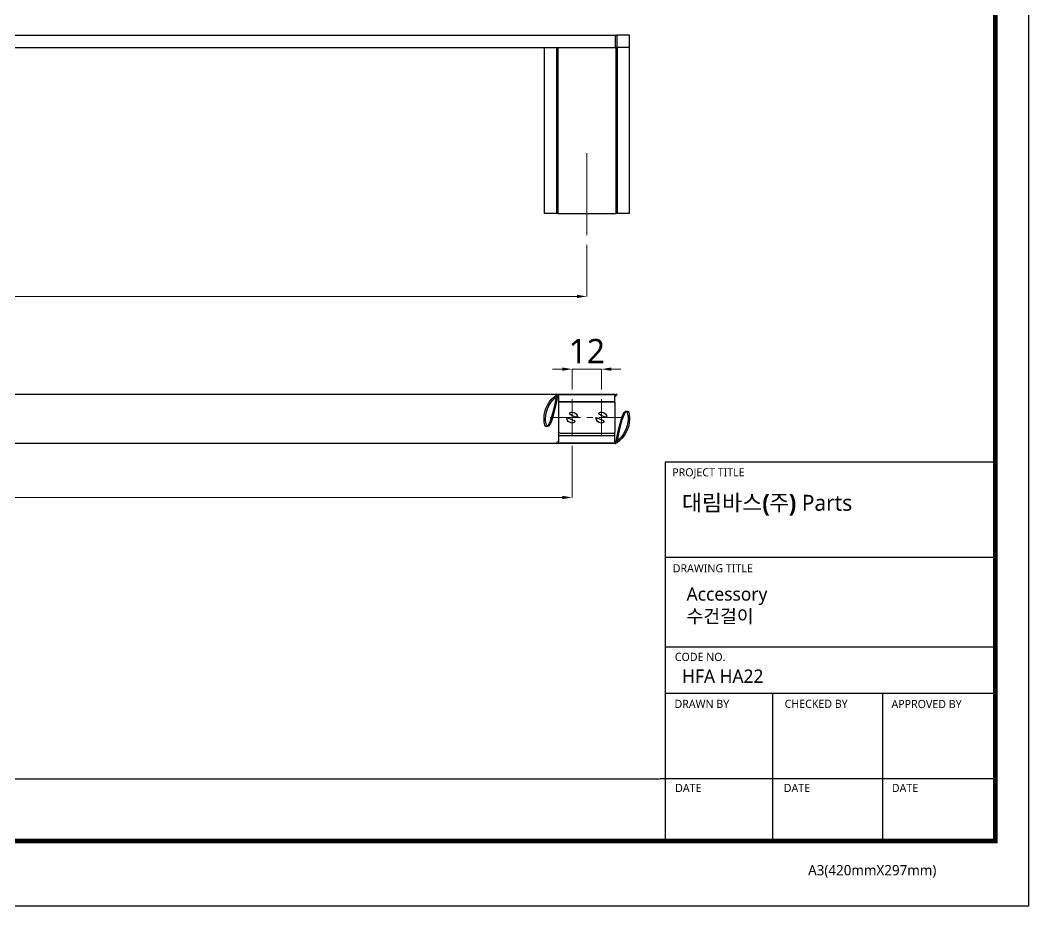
# Model space of a CAD drawing. Extents: x 16296677861 to 16296678707, y -37409618711 to -37409618091.
# Drawn here: x 16296678294 to 16296678707.2, y -37409618711.4 to -37409618348.7 of the extents above; entities that cross this region are included whole.
import ezdxf

# ---------------------------------------------------------------- set-up
doc = ezdxf.new("R2010")
doc.units = 0
doc.header["$LTSCALE"] = 10
doc.header["$MEASUREMENT"] = 0
doc.header["$PDMODE"] = 3
doc.header["$PDSIZE"] = -10
doc.linetypes.add('CENTER', pattern=[2, 1.25, -0.25, 0.25, -0.25])
doc.layers.get('0').update_dxf_attribs({"linetype": 'CONTINUOUS'})
doc.layers.get('DEFPOINTS').update_dxf_attribs({"linetype": 'CONTINUOUS'})
doc.layers.add('1', color=7, linetype='CONTINUOUS')
doc.styles.add('Daelim Dimension', font='NanumGothic.ttf')
doc.dimstyles.new('DEFAULT', dxfattribs={"dimscale": 2, "dimtxt": 2, "dimasz": 2, "dimexe": 0, "dimexo": 2, "dimgap": 1, "dimtad": 1, "dimdec": 1, "dimzin": 9, "dimdsep": 46, "dimtxsty": 'Daelim Dimension', "dimcen": 0.5, "dimclrd": 252, "dimclre": 252, "dimclrt": 3, "dimadec": 1, "dimazin": 0, "dimtfac": 1, "dimtdec": 1, "dimtix": 1, "dimtmove": 0, "dimatfit": 3, "dimfxl": 1, "dimtolj": 1, "dimtzin": 1, "dimlwd": 9, "dimlwe": 9, "dimarcsym": 0})

# ---------------------------------------------------------------- blocks, each defined once
blk = doc.blocks.new('*D9')
at = {"color": 5, "lineweight": 9, "ltscale": 0.5, "transparency": 16777216}
for p, q in [((16296677926.123249, -37409618440.699913), (16296677926.123249, -37409618461.8423)), ((16296678526.123249, -37409618440.699913), (16296678526.123249, -37409618461.8423)), ((16296677930.123249, -37409618461.8423), (16296678522.123249, -37409618461.8423))]:
    blk.add_line(p, q, dxfattribs=at)
at = {"color": 5, "ltscale": 0.5, "transparency": 16777216}
for points in [[(16296677930.123249, -37409618461.175636), (16296677930.123249, -37409618462.508957), (16296677926.123249, -37409618461.8423)], [(16296678522.123249, -37409618461.175636), (16296678522.123249, -37409618462.508957), (16296678526.123249, -37409618461.8423)]]:
    blk.add_solid(points, dxfattribs=at)
at = {"layer": 'DEFPOINTS', "color": 0, "ltscale": 0.5, "transparency": 16777216}
for p in [(16296677926.123249, -37409618436.699913), (16296678526.123249, -37409618436.699913), (16296678526.123249, -37409618461.8423)]:
    blk.add_point(p, dxfattribs=at)
at = {"color": 7, "ltscale": 0.5, "transparency": 16777216, "insert": (16296678226.123249, -37409618454.398811), "char_height": 10, "attachment_point": 5, "style": 'Daelim Dimension'}
blk.add_mtext('\\A1;600', dxfattribs=at)
blk = doc.blocks.new('*D10')
at = {"color": 5, "lineweight": 9, "ltscale": 0.5, "transparency": 16777216}
for p, q in [((16296678516.123249, -37409618491.633278), (16296678512.123249, -37409618491.633278)), ((16296678520.123249, -37409618499.962631), (16296678520.123249, -37409618491.633278)), ((16296678532.123249, -37409618491.633278), (16296678520.123249, -37409618491.633278)), ((16296678532.123249, -37409618499.962631), (16296678532.123249, -37409618491.633278)), ((16296678536.123249, -37409618491.633278), (16296678540.123249, -37409618491.633278))]:
    blk.add_line(p, q, dxfattribs=at)
at = {"color": 5, "ltscale": 0.5, "transparency": 16777216}
for points in [[(16296678516.123249, -37409618490.966614), (16296678516.123249, -37409618492.299942), (16296678520.123249, -37409618491.633278)], [(16296678536.123249, -37409618490.966614), (16296678536.123249, -37409618492.299942), (16296678532.123249, -37409618491.633278)]]:
    blk.add_solid(points, dxfattribs=at)
at = {"layer": 'DEFPOINTS', "color": 0, "ltscale": 0.5, "transparency": 16777216}
for p in [(16296678520.123249, -37409618491.633278), (16296678520.123249, -37409618503.962631), (16296678532.123249, -37409618503.962631)]:
    blk.add_point(p, dxfattribs=at)
at = {"color": 7, "ltscale": 0.5, "transparency": 16777216, "insert": (16296678526.123249, -37409618484.239861), "char_height": 10, "attachment_point": 5, "style": 'Daelim Dimension'}
blk.add_mtext('\\A1;12', dxfattribs=at)
blk = doc.blocks.new('*D16')
at = {"color": 5, "lineweight": 9, "ltscale": 0.5, "transparency": 16777216}
for p, q in [((16296677932.12, -37409618522.97), (16296677932.12, -37409618544.18)), ((16296678520.12, -37409618522.97), (16296678520.12, -37409618544.18)), ((16296677936.12, -37409618544.18), (16296678516.12, -37409618544.18))]:
    blk.add_line(p, q, dxfattribs=at)
at = {"color": 5, "ltscale": 0.5, "transparency": 16777216}
for points in [[(16296677936.12, -37409618543.51), (16296677936.12, -37409618544.85), (16296677932.12, -37409618544.18)], [(16296678516.12, -37409618543.51), (16296678516.12, -37409618544.85), (16296678520.12, -37409618544.18)]]:
    blk.add_solid(points, dxfattribs=at)
at = {"layer": 'DEFPOINTS', "color": 0, "ltscale": 0.5, "transparency": 16777216}
for p in [(16296677932.12, -37409618518.97), (16296678520.12, -37409618518.97), (16296678520.12, -37409618544.18)]:
    blk.add_point(p, dxfattribs=at)
at = {"color": 7, "ltscale": 0.5, "transparency": 16777216, "insert": (16296678226.12, -37409618536.74), "char_height": 10, "attachment_point": 5, "style": 'Daelim Dimension'}
blk.add_mtext('\\A1;588', dxfattribs=at)

msp = doc.modelspace()

# ---------------------------------------------------------------- linework, layer by layer
at = {"color": 1, "linetype": 'CENTER', "lineweight": 0}
for p, q in [((16296678526.123249, -37409618436.699913), (16296678526.123249, -37409618403.226562)), ((16296678520.123249, -37409618518.968582), (16296678520.123249, -37409618503.962631)), ((16296678532.123249, -37409618518.968582), (16296678532.123249, -37409618503.962631)), ((16296678511.075081, -37409618511.465607), (16296678541.171419, -37409618511.465607))]:
    msp.add_line(p, q, dxfattribs=at)
at = {"color": 5, "ltscale": 40}
for p, q in [((16296678693.508949, -37409618529.663437), (16296678558.25293, -37409618529.663437)), ((16296678693.508949, -37409618568.758347), (16296678558.25293, -37409618568.758347)), ((16296678693.508949, -37409618568.758347), (16296678558.25293, -37409618568.758347)), ((16296678693.508949, -37409618605.534943), (16296678558.25293, -37409618605.534943)), ((16296678693.508949, -37409618605.534943), (16296678558.25293, -37409618605.534943)), ((16296678693.508949, -37409618624.502792), (16296678558.25293, -37409618624.502792)), ((16296678693.508949, -37409618624.502792), (16296678558.25293, -37409618624.502792)), ((16296678602.185261, -37409618624.502792), (16296678602.185261, -37409618684.883873)), ((16296678647.27257, -37409618624.502792), (16296678647.27257, -37409618684.883873)), ((16296678693.508949, -37409618659.382622), (16296678556.115021, -37409618659.382622)), ((16296678693.508949, -37409618659.382622), (16296678559.306709, -37409618659.382622)), ((16296678693.508949, -37409618684.883873), (16296678577.594179, -37409618684.883873))]:
    msp.add_line(p, q, dxfattribs=at)
at = {"color": 5, "ltscale": 0.5}
msp.add_line((16296678558.25293, -37409618529.663437), (16296678558.25293, -37409618685.702011), dxfattribs=at)
at = {"color": 5}
msp.add_line((16296677874.508801, -37409618659.479347), (16296678555.952271, -37409618659.479347), dxfattribs=at)
at = {"ltscale": 0.5}
msp.add_lwpolyline([(16296677860.90015, -37409618711.43631), (16296678707.20015, -37409618711.43631), (16296678707.20015, -37409618091.336311), (16296677860.90015, -37409618091.336311)], close=True, dxfattribs=at)
at = {"color": 5, "linetype": 'ByBlock', "lineweight": 200, "const_width": 1.95}
msp.add_lwpolyline([(16296677874.508801, -37409618684.884178), (16296678693.508801, -37409618684.884178), (16296678693.508801, -37409618105.734177), (16296677874.508801, -37409618105.734177)], close=True, dxfattribs=at)
at = {"layer": '1', "color": 7, "linetype": 'Continuous'}
for p, q in [((16296677914.443451, -37409618354.89785), (16296678537.803061, -37409618354.89785)), ((16296678537.803061, -37409618354.89785), (16296678538.364861, -37409618354.89785)), ((16296678537.803061, -37409618354.89785), (16296678537.803061, -37409618359.89785)), ((16296678543.623249, -37409618354.89785), (16296678538.364861, -37409618354.89785)), ((16296678538.364861, -37409618354.89785), (16296678538.364861, -37409618359.89785)), ((16296678543.623249, -37409618359.89785), (16296678543.623249, -37409618354.89785)), ((16296677914.443451, -37409618359.89785), (16296678537.803061, -37409618359.89785)), ((16296678508.623249, -37409618359.89785), (16296678508.623249, -37409618427.89785)), ((16296678513.72374, -37409618359.89785), (16296678513.72374, -37409618427.89785)), ((16296678514.2987, -37409618359.89785), (16296678514.2987, -37409618427.89785)), ((16296678538.364861, -37409618359.89785), (16296678537.803061, -37409618359.89785)), ((16296678537.947809, -37409618359.89785), (16296678537.947809, -37409618427.89785)), ((16296678543.623249, -37409618359.89785), (16296678538.364861, -37409618359.89785)), ((16296678543.623249, -37409618359.89785), (16296678538.52277, -37409618359.89785)), ((16296678538.52277, -37409618359.89785), (16296678538.52277, -37409618427.89785)), ((16296678543.623249, -37409618427.89785), (16296678543.623249, -37409618359.89785)), ((16296678513.72374, -37409618427.89785), (16296678508.623249, -37409618427.89785)), ((16296678514.2987, -37409618427.89785), (16296678513.72374, -37409618427.89785)), ((16296678514.2987, -37409618427.89785), (16296678537.947809, -37409618427.89785)), ((16296678538.52277, -37409618427.89785), (16296678537.947809, -37409618427.89785)), ((16296678543.623249, -37409618427.89785), (16296678538.52277, -37409618427.89785)), ((16296677914.443451, -37409618501.865608), (16296678537.803061, -37409618501.865608)), ((16296678514.2987, -37409618501.965607), (16296678537.947809, -37409618501.965607)), ((16296678514.2987, -37409618502.565613), (16296678514.623249, -37409618502.565613)), ((16296678514.623249, -37409618504.965607), (16296678514.623249, -37409618502.565613)), ((16296678514.623249, -37409618505.465668), (16296678514.623249, -37409618504.965607)), ((16296678537.623249, -37409618504.965607), (16296678514.623249, -37409618504.965607)), ((16296678514.623249, -37409618517.465607), (16296678514.623249, -37409618505.465607)), ((16296678515.123249, -37409618504.965607), (16296678537.123249, -37409618504.965607)), ((16296678537.623249, -37409618504.965607), (16296678537.623249, -37409618502.565613)), ((16296678537.623249, -37409618502.565613), (16296678537.947809, -37409618502.565613)), ((16296678537.623249, -37409618505.465668), (16296678537.623249, -37409618504.965607)), ((16296678537.623249, -37409618505.465607), (16296678537.623249, -37409618517.465607)), ((16296678514.623249, -37409618518.965607), (16296678514.623249, -37409618517.465424)), ((16296678537.123249, -37409618517.965607), (16296678515.123249, -37409618517.965607)), ((16296678537.623249, -37409618518.965607), (16296678537.623249, -37409618517.465424)), ((16296678537.803061, -37409618522.065613), (16296677914.443451, -37409618522.065613)), ((16296678514.623249, -37409618521.365608), (16296678514.2987, -37409618521.365608)), ((16296678537.947809, -37409618521.965607), (16296678514.2987, -37409618521.965607)), ((16296678537.623249, -37409618518.965607), (16296678514.623249, -37409618518.965607)), ((16296678514.623249, -37409618521.365608), (16296678514.623249, -37409618518.965607)), ((16296678537.623249, -37409618521.365608), (16296678537.623249, -37409618518.965607)), ((16296678537.947809, -37409618521.365608), (16296678537.623249, -37409618521.365608))]:
    msp.add_line(p, q, dxfattribs=at)
for points in [[(16296678522.27564, -37409618510.835663, 0), (16296678521.9035, -37409618511.480629, 0), (16296678521.623249, -37409618511.965607, 0)], [(16296678521.623249, -37409618511.965607, 0), (16296678521.844681, -37409618512.348793, 0), (16296678522.023411, -37409618512.658241, 0)], [(16296678530.623249, -37409618511.965607, 0), (16296678530.263691, -37409618511.343292, 0), (16296678529.968981, -37409618510.832397, 0)], [(16296678530.223841, -37409618512.656952, 0), (16296678530.450171, -37409618512.26516, 0), (16296678530.623249, -37409618511.965607, 0)]]:
    msp.add_polyline3d(points, dxfattribs=at)
for centre, radius, start, end in [((16296678520.623249, -37409618511.965607), 12, 125.09669643, 234.90330357), ((16296678520.623249, -37409618511.965607), 11.4, 125.09669643, 234.90330357), ((16296678514.2987, -37409618502.965607), 1, 90, 125.09669643), ((16296678514.2987, -37409618502.965607), 0.4, 90, 125.09669643), ((16296678515.123249, -37409618505.465607), 0.5, 90, 180), ((16296678537.123249, -37409618505.465607), 0.5, 0, 90), ((16296678537.803061, -37409618502.865608), 1, 55.81954548, 90), ((16296678537.947809, -37409618502.965607), 1, 54.90330357, 90), ((16296678537.947809, -37409618502.965607), 0.4, 54.90330357, 90), ((16296678531.623249, -37409618511.965607), 11.4, 305.09669643, 54.90330357), ((16296678531.623249, -37409618511.965607), 12, 54.90199618, 55.81954548), ((16296678531.623249, -37409618511.965607), 12, 305.09669643, 54.90330357), ((16296678520.123249, -37409618511.465607), 2.25, 0, 180), ((16296678532.123249, -37409618511.465607), 2.25, 0, 180), ((16296678520.123249, -37409618511.465607), 2.25, 180, 0), ((16296678526.123249, -37409618511.965607), 4.000196, 163.66151795, 186.81124634), ((16296678532.123249, -37409618511.465607), 2.25, 180, 0), ((16296678526.123249, -37409618511.965607), 4.000196, 353.18875366, 16.33848205), ((16296678515.123249, -37409618517.465607), 0.5, 180, 270), ((16296678537.123249, -37409618517.465607), 0.5, 270, 0), ((16296678514.2987, -37409618520.965607), 1, 234.90330357, 270), ((16296678514.2987, -37409618520.965607), 0.4, 234.90330357, 270), ((16296678537.803061, -37409618521.065613), 1, 270, 304.18045452), ((16296678537.947809, -37409618520.965607), 0.4, 270, 305.09669643), ((16296678537.947809, -37409618520.965607), 1, 270, 305.09669643), ((16296678531.623249, -37409618511.965607), 12, 304.18045452, 305.09800382)]:
    msp.add_arc(centre, radius, start, end, dxfattribs=at)

# ---------------------------------------------------------------- texts
at = {"color": 5, "ltscale": 40, "style": 'Daelim Dimension'}
for s, height, p in [('PROJECT TITLE', 3.33971465, (16296678561.116249, -37409618535.550461)), ('DRAWING TITLE', 3.33971465, (16296678561.33037, -37409618574.857117)), ('CODE NO.', 3.3397146, (16296678562.167891, -37409618611.155693)), ('DRAWN BY', 3.3397146, (16296678562.036921, -37409618630.406609)), ('CHECKED BY', 3.3397146, (16296678607.160139, -37409618630.347366)), ('APPROVED BY', 3.33971465, (16296678650.92255, -37409618630.455254)), ('DATE', 3.3397146, (16296678562.297779, -37409618664.828003)), ('DATE', 3.3397146, (16296678606.80501, -37409618664.828003)), ('DATE', 3.3397146, (16296678651.07613, -37409618664.828003)), ('A3(420mmX297mm)', 4.21508272, (16296678616.789379, -37409618698.944603))]:
    msp.add_text(s, height=height, dxfattribs=at).set_placement(p)
at = {"attachment_point": 1, "style": 'Daelim Dimension'}
for s, insert, char_height, width in [('{\\fPretendard Variable SemiBold|b0|i0|c129|p2;\\C7;대림바스(주)} Parts', (16296678565.08868, -37409618543.092842), 6.54680103, 105.22190657), (' Accessory\\P 수건걸이', (16296678565.14645, -37409618580.983223), 5.4653606, 91.97643078), ('HFA HA22', (16296678565.14645, -37409618614.642036), 5.4653606, 91.97643078)]:
    msp.add_mtext(s, dxfattribs=dict(at, insert=insert, char_height=char_height, width=width))

# ---------------------------------------------------------------- dimensions: what is measured, and where the dimension line sits
at = {"ltscale": 0.5}
for base, p1, p2, picture, middle in [((16296678526.123249, -37409618461.8423), (16296677926.123249, -37409618436.699913), (16296678526.123249, -37409618436.699913), '*D9', (16296678226.123249, -37409618454.398811)), ((16296678520.123249, -37409618491.633278), (16296678532.123249, -37409618503.962631), (16296678520.123249, -37409618503.962631), '*D10', (16296678526.123249, -37409618484.239861)), ((16296678520.123249, -37409618544.179604), (16296677932.123249, -37409618518.968582), (16296678520.123249, -37409618518.968582), '*D16', (16296678226.123249, -37409618536.736107))]:
    dim = msp.add_linear_dim(base=base, p1=p1, p2=p2, dimstyle='DEFAULT', override={"dimtxt": 5, "dimclrd": 5, "dimclre": 5, "dimclrt": 7}, dxfattribs=at)
    dim.commit()
    dim.dimension.update_dxf_attribs({"geometry": picture, "text_midpoint": middle})

doc.saveas('drawing.dxf')
